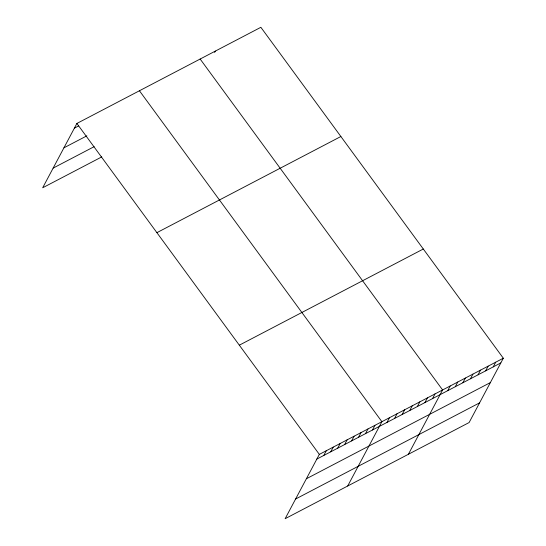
<?xml version="1.0" encoding="UTF-8"?>
<svg xmlns="http://www.w3.org/2000/svg" width="546" height="546" viewBox="0 0 546 546"><rect width="100%" height="100%" fill="white"/><g stroke="black" fill="none" stroke-linecap="round" stroke-linejoin="round"><path stroke-width="0.82" d="M503.316 358.224L319.335 454.381L285.135 518.7L469.116 422.543L503.316 358.224L260.865 27.3L76.884 123.457L42.684 187.776L101.761 156.9M214.612 52.443L215.329 51.099M323.792 455.446L326.29 450.743M330.74 451.815L333.237 447.113M337.687 448.177L340.185 443.482M344.642 444.546L347.14 439.851M351.59 440.915L354.088 436.213M358.538 437.285L361.043 432.582M365.492 433.647L367.99 428.951M372.44 430.016L374.938 425.32M347.693 486.008L381.893 421.683L139.435 90.766M386.978 422.42L389.482 417.717M394.567 418.454L397.065 413.752M402.156 414.482L404.654 409.787M409.746 410.517L412.244 405.821M417.335 406.552L419.833 401.856M424.925 402.586L427.422 397.884M432.514 398.621L435.012 393.919M408.401 454.272L442.601 389.953L200.15 59.029M447.693 390.683L450.191 385.988M455.282 386.718L457.78 382.023M462.872 382.753L465.369 378.057M470.461 378.788L472.959 374.085M478.05 374.822L480.548 370.12M485.64 370.857L488.138 366.154M493.229 366.885L495.727 362.189M74.386 128.153L78.556 125.976M63.923 147.829L86.862 135.845M53.146 168.1L94.151 146.669M156.893 232.664L340.875 136.507M239.325 345.174L423.307 249.017M316.837 459.077L500.818 362.919M306.381 478.753L490.356 382.596M295.598 499.024L479.579 402.866M76.884 123.457L319.335 454.381"/></g></svg>
